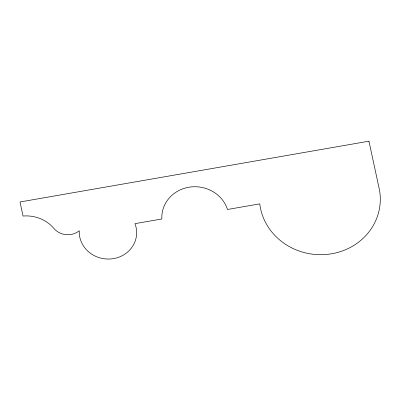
<?xml version="1.0" encoding="UTF-8"?>
<svg xmlns="http://www.w3.org/2000/svg" width="400" height="400" viewBox="0 0 400 400"><rect width="100%" height="100%" fill="white"/><g stroke="black" fill="none" stroke-linecap="round" stroke-linejoin="round"><path stroke-width="0.6" d="M368.94 141.19L20 201.975L23.04 216.045A34.575 32.125 5.6 0 1 53.57 228.075A17.58 16.335 5.6 0 0 79.265 230.75A28.725 26.69 5.6 0 0 112.24 258.81A28.725 26.69 5.6 0 0 134.95 223.655L161.85 218.97A33.55 31.175 5.6 0 1 189.735 187.1A33.55 31.175 5.6 0 1 227.485 209.485L259.76 203.86A60.495 56.205 5.6 0 0 328.2 254.27A60.495 56.205 5.6 0 0 379.465 189.915L368.94 141.19"/></g></svg>
